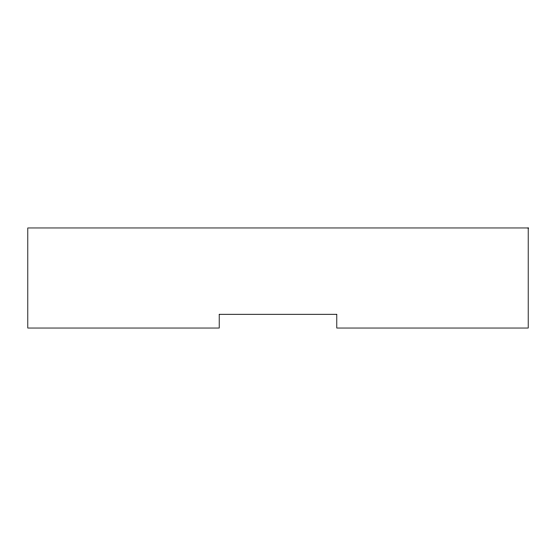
<?xml version="1.0" encoding="UTF-8"?>
<svg xmlns="http://www.w3.org/2000/svg" width="556" height="556" viewBox="0 0 556 556"><rect width="100%" height="100%" fill="white"/><g stroke="black" fill="none" stroke-linecap="round" stroke-linejoin="round"><path stroke-width="0.83" d="M528.2 227.96L27.8 227.96L27.8 328.04L219.203 328.04L219.203 314.279L336.797 314.279L336.797 328.04L528.2 328.04L528.2 227.96"/></g></svg>
